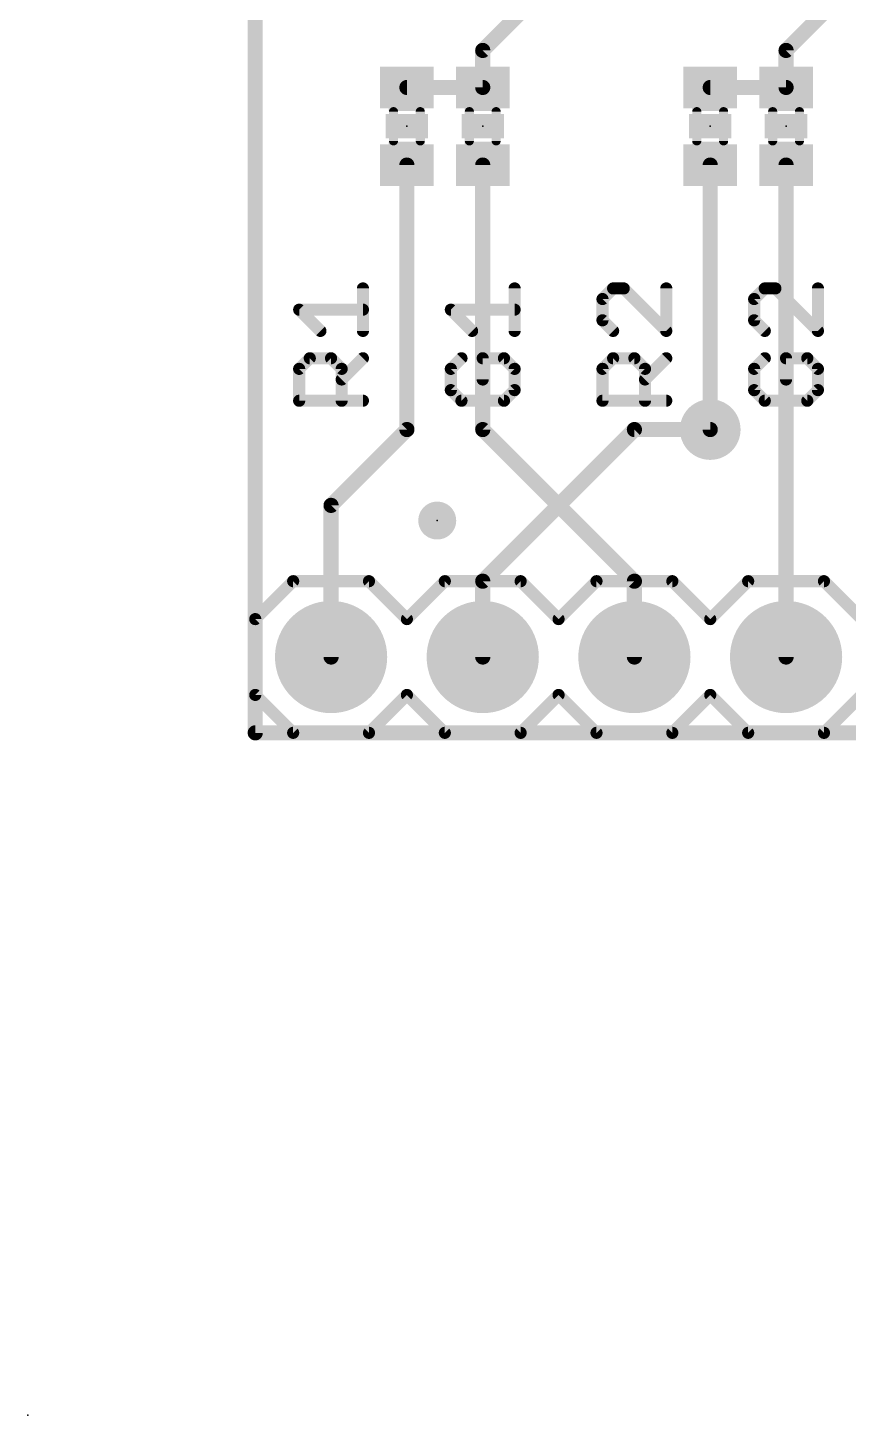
# Model space of a CAD drawing. Extents: x -10.1 to 20.4, y -11.4 to 45.8.
# Drawn here: x -3.81 to 9.93, y -11.43 to 11.81 of the extents above; entities that cross this region are included whole.
import ezdxf

# ---------------------------------------------------------------- set-up
doc = ezdxf.new("R2010")
doc.units = 0
for name, color, linetype in [('1', 12, 'CONTINUOUS'), ('16', 132, 'CONTINUOUS'), ('17', 110, 'CONTINUOUS'), ('18', 110, 'CONTINUOUS'), ('20', 53, 'CONTINUOUS'), ('21', 41, 'CONTINUOUS'), ('23', 53, 'CONTINUOUS'), ('51', 53, 'CONTINUOUS')]:
    doc.layers.add(name, color=color, linetype=linetype)

# ---------------------------------------------------------------- blocks, each defined once
blk = doc.blocks.new('RECT')
blk.add_solid([(-0.5, -0.5), (0.5, -0.5), (-0.5, 0.5), (0.5, 0.5)])
blk = doc.blocks.new('ROUNDP')
at = {"const_width": 0.5}
blk.add_lwpolyline([(0, -0.25, 1), (0, 0.25, 1), (0, -0.25)], format="xyb", dxfattribs=at)
blk = doc.blocks.new('PIE')
at = {"const_width": 0.5}
blk.add_lwpolyline([(0, -0.25, 1), (0, 0.25, 1), (0, -0.25)], format="xyb", dxfattribs=at)
blk = doc.blocks.new('ROUNDV')
at = {"const_width": 0.5}
blk.add_lwpolyline([(0, -0.25, 1), (0, 0.25, 1), (0, -0.25)], format="xyb", dxfattribs=at)

msp = doc.modelspace()

# ---------------------------------------------------------------- linework, layer by layer
at = {"layer": '1'}
for points, const_width in [([(0, 0), (0, 45.72)], 0.2032), ([(8.89, 11.43), (11.938, 14.478)], 0.254), ([(3.81, 11.43), (5.08, 12.7)], 0.254), ([(3.81, 10.81), (3.81, 11.43)], 0.254), ([(8.89, 10.81), (8.89, 11.43)], 0.254), ([(3.81, 10.81), (2.54, 10.81)], 0.254), ([(7.62, 10.81), (8.89, 10.81)], 0.254), ([(2.54, 5.08), (2.54, 9.51)], 0.254), ([(3.81, 5.08), (3.81, 9.51)], 0.254), ([(7.62, 5.08), (7.62, 9.51)], 0.254), ([(8.89, 9.51), (8.89, 1.27)], 0.254), ([(1.27, 3.81), (2.54, 5.08)], 0.254), ([(6.35, 2.54), (3.81, 5.08)], 0.254), ([(1.27, 1.27), (1.27, 3.81)], 0.254), ([(6.35, 1.27), (6.35, 2.54)], 0.254), ([(20.32, 0), (0, 0)], 0.2032)]:
    msp.add_lwpolyline(points, dxfattribs=dict(at, const_width=const_width))
for points, const_width in [([(3.8735, 11.43, 1), (3.7465, 11.43)], 0.127), ([(3.7651, 11.4749, 1), (3.8549, 11.3851)], 0.127), ([(8.9535, 11.43, 1), (8.8265, 11.43)], 0.127), ([(8.8451, 11.4749, 1), (8.9349, 11.3851)], 0.127), ([(2.54, 10.8735, 1), (2.54, 10.7465)], 0.127), ([(3.81, 10.7465, 1), (3.81, 10.8735)], 0.127), ([(7.62, 10.8735, 1), (7.62, 10.7465)], 0.127), ([(8.89, 10.7465, 1), (8.89, 10.8735)], 0.127), ([(3.7465, 10.81, 1), (3.8735, 10.81)], 0.127), ([(8.8265, 10.81, 1), (8.9535, 10.81)], 0.127), ([(2.6035, 9.51, 1), (2.4765, 9.51)], 0.127), ([(3.8735, 9.51, 1), (3.7465, 9.51)], 0.127), ([(7.6835, 9.51, 1), (7.5565, 9.51)], 0.127), ([(8.9535, 9.51, 1), (8.8265, 9.51)], 0.127), ([(2.4765, 5.08, 1), (2.6035, 5.08)], 0.127), ([(2.5849, 5.0351, 1), (2.4951, 5.1249)], 0.127), ([(3.8549, 5.1249, 1), (3.7651, 5.0351)], 0.127), ([(3.7465, 5.08, 1), (3.8735, 5.08)], 0.127), ([(7.5565, 5.08, 1), (7.6835, 5.08)], 0.127), ([(1.3335, 3.81, 1), (1.2065, 3.81)], 0.127), ([(1.2251, 3.8549, 1), (1.3149, 3.7651)], 0.127), ([(6.4135, 2.54, 1), (6.2865, 2.54)], 0.127), ([(6.3051, 2.4951, 1), (6.3949, 2.5849)], 0.127), ([(1.2065, 1.27, 1), (1.3335, 1.27)], 0.127), ([(6.2865, 1.27, 1), (6.4135, 1.27)], 0.127), ([(8.8265, 1.27, 1), (8.9535, 1.27)], 0.127), ([(0, 0.0508, 1), (0, -0.0508)], 0.1016), ([(-0.0508, 0, 1), (0.0508, 0)], 0.1016)]:
    msp.add_lwpolyline(points, format="xyb", dxfattribs=dict(at, const_width=const_width))
at = {"layer": '16'}
for points, const_width in [([(0, 0), (0, 45.72)], 0.2032), ([(3.81, 2.54), (6.35, 5.08)], 0.254), ([(6.35, 5.08), (7.62, 5.08)], 0.254), ([(3.81, 1.27), (3.81, 2.54)], 0.254), ([(20.32, 0), (0, 0)], 0.2032)]:
    msp.add_lwpolyline(points, dxfattribs=dict(at, const_width=const_width))
for points, const_width in [([(6.35, 5.1435, 1), (6.35, 5.0165)], 0.127), ([(6.3949, 5.0351, 1), (6.3051, 5.1249)], 0.127), ([(7.62, 5.0165, 1), (7.62, 5.1435)], 0.127), ([(3.8735, 2.54, 1), (3.7465, 2.54)], 0.127), ([(3.7651, 2.5849, 1), (3.8549, 2.4951)], 0.127), ([(3.7465, 1.27, 1), (3.8735, 1.27)], 0.127), ([(0, 0.0508, 1), (0, -0.0508)], 0.1016), ([(-0.0508, 0, 1), (0.0508, 0)], 0.1016)]:
    msp.add_lwpolyline(points, format="xyb", dxfattribs=dict(at, const_width=const_width))
at = {"layer": '20', "const_width": 0.254}
for points in [[(0, 45.72), (0, 0)], [(0, 0), (20.3, 0)]]:
    msp.add_lwpolyline(points, dxfattribs=at)
at = {"layer": '20', "const_width": 0.127}
for points in [[(0, 0.0635, 1), (0, -0.0635)], [(-0.0635, 0, 1), (0.0635, 0)]]:
    msp.add_lwpolyline(points, format="xyb", dxfattribs=at)
at = {"layer": '21', "const_width": 0.2032}
for points in [[(1.8034, 6.732), (1.8034, 7.4438)], [(4.3434, 6.732), (4.3434, 7.4438)], [(5.9936, 7.4438), (5.8157, 7.2659)], [(6.1716, 7.4438), (5.9936, 7.4438)], [(6.8834, 6.732), (6.1716, 7.4438)], [(6.8834, 7.4438), (6.8834, 6.732)], [(8.5336, 7.4438), (8.3557, 7.2659)], [(8.7116, 7.4438), (8.5336, 7.4438)], [(9.4234, 6.732), (8.7116, 7.4438)], [(9.4234, 7.4438), (9.4234, 6.732)], [(5.8157, 7.2659), (5.8157, 6.9099)], [(8.3557, 7.2659), (8.3557, 6.9099)], [(1.0916, 6.732), (0.7357, 7.0879)], [(0.7357, 7.0879), (1.8034, 7.0879)], [(3.6316, 6.732), (3.2757, 7.0879)], [(3.2757, 7.0879), (4.3434, 7.0879)], [(5.8157, 6.9099), (5.9936, 6.732)], [(8.3557, 6.9099), (8.5336, 6.732)], [(0.7357, 6.0965), (0.9136, 6.2744)], [(0.9136, 6.2744), (1.2695, 6.2744)], [(1.2695, 6.2744), (1.4475, 6.0965)], [(1.4475, 5.9185), (1.8034, 6.2744)], [(3.4536, 6.2744), (3.2757, 6.0965)], [(4.1654, 6.2744), (3.8095, 6.2744)], [(3.8095, 6.2744), (3.8095, 5.9185)], [(4.3434, 6.0965), (4.1654, 6.2744)], [(5.8157, 6.0965), (5.9936, 6.2744)], [(5.9936, 6.2744), (6.3495, 6.2744)], [(6.3495, 6.2744), (6.5275, 6.0965)], [(6.5275, 5.9185), (6.8834, 6.2744)], [(8.5336, 6.2744), (8.3557, 6.0965)], [(9.2454, 6.2744), (8.8895, 6.2744)], [(8.8895, 6.2744), (8.8895, 5.9185)], [(9.4234, 6.0965), (9.2454, 6.2744)], [(0.7357, 5.5626), (0.7357, 6.0965)], [(1.4475, 6.0965), (1.4475, 5.5626)], [(3.2757, 6.0965), (3.2757, 5.7406)], [(4.3434, 5.7406), (4.3434, 6.0965)], [(5.8157, 5.5626), (5.8157, 6.0965)], [(6.5275, 6.0965), (6.5275, 5.5626)], [(8.3557, 6.0965), (8.3557, 5.7406)], [(9.4234, 5.7406), (9.4234, 6.0965)], [(3.2757, 5.7406), (3.4536, 5.5626)], [(4.1654, 5.5626), (4.3434, 5.7406)], [(8.3557, 5.7406), (8.5336, 5.5626)], [(9.2454, 5.5626), (9.4234, 5.7406)], [(1.8034, 5.5626), (0.7357, 5.5626)], [(3.4536, 5.5626), (4.1654, 5.5626)], [(6.8834, 5.5626), (5.8157, 5.5626)], [(8.5336, 5.5626), (9.2454, 5.5626)], [(0, 1.905), (0.635, 2.54)], [(0.635, 2.54), (1.905, 2.54)], [(2.54, 1.905), (1.905, 2.54)], [(2.54, 1.905), (3.175, 2.54)], [(3.175, 2.54), (4.445, 2.54)], [(5.08, 1.905), (4.445, 2.54)], [(5.08, 1.905), (5.715, 2.54)], [(5.715, 2.54), (6.985, 2.54)], [(6.985, 2.54), (7.62, 1.905)], [(7.62, 1.905), (8.255, 2.54)], [(8.255, 2.54), (9.525, 2.54)], [(9.525, 2.54), (10.16, 1.905)], [(0, 0.635), (0, 1.905)], [(0.635, 0), (0, 0.635)], [(1.905, 0), (2.54, 0.635)], [(3.175, 0), (2.54, 0.635)], [(4.445, 0), (5.08, 0.635)], [(5.715, 0), (5.08, 0.635)], [(7.62, 0.635), (6.985, 0)], [(8.255, 0), (7.62, 0.635)], [(10.16, 0.635), (9.525, 0)], [(1.905, 0), (0.635, 0)], [(4.445, 0), (3.175, 0)], [(6.985, 0), (5.715, 0)], [(9.525, 0), (8.255, 0)]]:
    msp.add_lwpolyline(points, dxfattribs=at)
at = {"layer": '21', "const_width": 0.1016}
for points in [[(1.8542, 7.4438, 1), (1.7526, 7.4438)], [(4.3942, 7.4438, 1), (4.2926, 7.4438)], [(5.9936, 7.4946, 1), (5.9936, 7.393)], [(6.0296, 7.4079, 1), (5.9577, 7.4797)], [(6.2075, 7.4797, 1), (6.1357, 7.4079)], [(6.1716, 7.393, 1), (6.1716, 7.4946)], [(6.9342, 7.4438, 1), (6.8326, 7.4438)], [(8.5336, 7.4946, 1), (8.5336, 7.393)], [(8.5696, 7.4079, 1), (8.4977, 7.4797)], [(8.7475, 7.4797, 1), (8.6757, 7.4079)], [(8.7116, 7.393, 1), (8.7116, 7.4946)], [(9.4742, 7.4438, 1), (9.3726, 7.4438)], [(5.8665, 7.2659, 1), (5.7649, 7.2659)], [(5.7798, 7.3018, 1), (5.8516, 7.2299)], [(8.4065, 7.2659, 1), (8.3049, 7.2659)], [(8.3198, 7.3018, 1), (8.3916, 7.2299)], [(0.7716, 7.1238, 1), (0.6998, 7.052)], [(0.7357, 7.1387, 1), (0.7357, 7.0371)], [(1.8034, 7.0371, 1), (1.8034, 7.1387)], [(3.3116, 7.1238, 1), (3.2398, 7.052)], [(3.2757, 7.1387, 1), (3.2757, 7.0371)], [(4.3434, 7.0371, 1), (4.3434, 7.1387)], [(5.8516, 6.9459, 1), (5.7798, 6.874)], [(8.3916, 6.9459, 1), (8.3198, 6.874)], [(1.0557, 6.6961, 1), (1.1275, 6.7679)], [(1.7526, 6.732, 1), (1.8542, 6.732)], [(3.5957, 6.6961, 1), (3.6675, 6.7679)], [(4.2926, 6.732, 1), (4.3942, 6.732)], [(5.7649, 6.9099, 1), (5.8665, 6.9099)], [(5.9577, 6.6961, 1), (6.0296, 6.7679)], [(6.8326, 6.732, 1), (6.9342, 6.732)], [(6.8475, 6.6961, 1), (6.9193, 6.7679)], [(8.3049, 6.9099, 1), (8.4065, 6.9099)], [(8.4977, 6.6961, 1), (8.5696, 6.7679)], [(9.3726, 6.732, 1), (9.4742, 6.732)], [(9.3875, 6.6961, 1), (9.4593, 6.7679)], [(0.9136, 6.3252, 1), (0.9136, 6.2236)], [(0.9496, 6.2385, 1), (0.8777, 6.3103)], [(1.3055, 6.3103, 1), (1.2336, 6.2385)], [(1.2695, 6.2236, 1), (1.2695, 6.3252)], [(1.8393, 6.2385, 1), (1.7675, 6.3103)], [(3.4896, 6.2385, 1), (3.4177, 6.3103)], [(3.8095, 6.3252, 1), (3.8095, 6.2236)], [(3.8603, 6.2744, 1), (3.7587, 6.2744)], [(4.2014, 6.3103, 1), (4.1295, 6.2385)], [(4.1654, 6.2236, 1), (4.1654, 6.3252)], [(5.9936, 6.3252, 1), (5.9936, 6.2236)], [(6.0296, 6.2385, 1), (5.9577, 6.3103)], [(6.3855, 6.3103, 1), (6.3136, 6.2385)], [(6.3495, 6.2236, 1), (6.3495, 6.3252)], [(6.9193, 6.2385, 1), (6.8475, 6.3103)], [(8.5696, 6.2385, 1), (8.4977, 6.3103)], [(8.8895, 6.3252, 1), (8.8895, 6.2236)], [(8.9403, 6.2744, 1), (8.8387, 6.2744)], [(9.2814, 6.3103, 1), (9.2095, 6.2385)], [(9.2454, 6.2236, 1), (9.2454, 6.3252)], [(0.7865, 6.0965, 1), (0.6849, 6.0965)], [(0.6998, 6.1324, 1), (0.7716, 6.0605)], [(1.4983, 6.0965, 1), (1.3967, 6.0965)], [(1.4116, 6.0605, 1), (1.4834, 6.1324)], [(3.3265, 6.0965, 1), (3.2249, 6.0965)], [(3.2398, 6.1324, 1), (3.3116, 6.0605)], [(4.3942, 6.0965, 1), (4.2926, 6.0965)], [(4.3075, 6.0605, 1), (4.3793, 6.1324)], [(5.8665, 6.0965, 1), (5.7649, 6.0965)], [(5.7798, 6.1324, 1), (5.8516, 6.0605)], [(6.5783, 6.0965, 1), (6.4767, 6.0965)], [(6.4916, 6.0605, 1), (6.5634, 6.1324)], [(8.4065, 6.0965, 1), (8.3049, 6.0965)], [(8.3198, 6.1324, 1), (8.3916, 6.0605)], [(9.4742, 6.0965, 1), (9.3726, 6.0965)], [(9.3875, 6.0605, 1), (9.4593, 6.1324)], [(1.4116, 5.9544, 1), (1.4834, 5.8826)], [(3.3116, 5.7765, 1), (3.2398, 5.7046)], [(3.7587, 5.9185, 1), (3.8603, 5.9185)], [(4.3793, 5.7046, 1), (4.3075, 5.7765)], [(6.4916, 5.9544, 1), (6.5634, 5.8826)], [(8.3916, 5.7765, 1), (8.3198, 5.7046)], [(8.8387, 5.9185, 1), (8.9403, 5.9185)], [(9.4593, 5.7046, 1), (9.3875, 5.7765)], [(0.7357, 5.6134, 1), (0.7357, 5.5118)], [(0.6849, 5.5626, 1), (0.7865, 5.5626)], [(1.3967, 5.5626, 1), (1.4983, 5.5626)], [(1.8034, 5.5118, 1), (1.8034, 5.6134)], [(3.2249, 5.7406, 1), (3.3265, 5.7406)], [(3.4536, 5.6134, 1), (3.4536, 5.5118)], [(3.4177, 5.5267, 1), (3.4896, 5.5985)], [(4.1295, 5.5985, 1), (4.2014, 5.5267)], [(4.1654, 5.5118, 1), (4.1654, 5.6134)], [(4.2926, 5.7406, 1), (4.3942, 5.7406)], [(5.8157, 5.6134, 1), (5.8157, 5.5118)], [(5.7649, 5.5626, 1), (5.8665, 5.5626)], [(6.4767, 5.5626, 1), (6.5783, 5.5626)], [(6.8834, 5.5118, 1), (6.8834, 5.6134)], [(8.3049, 5.7406, 1), (8.4065, 5.7406)], [(8.5336, 5.6134, 1), (8.5336, 5.5118)], [(8.4977, 5.5267, 1), (8.5696, 5.5985)], [(9.2095, 5.5985, 1), (9.2814, 5.5267)], [(9.2454, 5.5118, 1), (9.2454, 5.6134)], [(9.3726, 5.7406, 1), (9.4742, 5.7406)], [(0.635, 2.5908, 1), (0.635, 2.4892)], [(0.6709, 2.5041, 1), (0.5991, 2.5759)], [(1.9409, 2.5759, 1), (1.8691, 2.5041)], [(1.905, 2.4892, 1), (1.905, 2.5908)], [(3.175, 2.5908, 1), (3.175, 2.4892)], [(3.2109, 2.5041, 1), (3.1391, 2.5759)], [(4.4809, 2.5759, 1), (4.4091, 2.5041)], [(4.445, 2.4892, 1), (4.445, 2.5908)], [(5.715, 2.5908, 1), (5.715, 2.4892)], [(5.7509, 2.5041, 1), (5.6791, 2.5759)], [(7.0209, 2.5759, 1), (6.9491, 2.5041)], [(6.985, 2.4892, 1), (6.985, 2.5908)], [(8.255, 2.5908, 1), (8.255, 2.4892)], [(8.2909, 2.5041, 1), (8.2191, 2.5759)], [(9.5609, 2.5759, 1), (9.4891, 2.5041)], [(9.525, 2.4892, 1), (9.525, 2.5908)], [(0.0508, 1.905, 1), (-0.0508, 1.905)], [(-0.0359, 1.9409, 1), (0.0359, 1.8691)], [(2.5041, 1.9409, 1), (2.5759, 1.8691)], [(2.5041, 1.8691, 1), (2.5759, 1.9409)], [(5.0441, 1.9409, 1), (5.1159, 1.8691)], [(5.0441, 1.8691, 1), (5.1159, 1.9409)], [(7.5841, 1.9409, 1), (7.6559, 1.8691)], [(7.5841, 1.8691, 1), (7.6559, 1.9409)], [(0.0359, 0.6709, 1), (-0.0359, 0.5991)], [(2.5759, 0.6709, 1), (2.5041, 0.5991)], [(2.5759, 0.5991, 1), (2.5041, 0.6709)], [(5.1159, 0.6709, 1), (5.0441, 0.5991)], [(5.1159, 0.5991, 1), (5.0441, 0.6709)], [(7.6559, 0.6709, 1), (7.5841, 0.5991)], [(7.6559, 0.5991, 1), (7.5841, 0.6709)], [(-0.0508, 0.635, 1), (0.0508, 0.635)], [(0.635, 0.0508, 1), (0.635, -0.0508)], [(0.5991, -0.0359, 1), (0.6709, 0.0359)], [(1.8691, 0.0359, 1), (1.9409, -0.0359)], [(1.905, -0.0508, 1), (1.905, 0.0508)], [(3.175, 0.0508, 1), (3.175, -0.0508)], [(3.1391, -0.0359, 1), (3.2109, 0.0359)], [(4.4091, 0.0359, 1), (4.4809, -0.0359)], [(4.445, -0.0508, 1), (4.445, 0.0508)], [(5.715, 0.0508, 1), (5.715, -0.0508)], [(5.6791, -0.0359, 1), (5.7509, 0.0359)], [(6.9491, 0.0359, 1), (7.0209, -0.0359)], [(6.985, -0.0508, 1), (6.985, 0.0508)], [(8.255, 0.0508, 1), (8.255, -0.0508)], [(8.2191, -0.0359, 1), (8.2909, 0.0359)], [(9.4891, 0.0359, 1), (9.5609, -0.0359)], [(9.525, -0.0508, 1), (9.525, 0.0508)]]:
    msp.add_lwpolyline(points, format="xyb", dxfattribs=at)
at = {"layer": '23'}
for p in [(2.54, 10.16), (3.81, 10.16), (7.62, 10.16), (8.89, 10.16), (3.048, 3.556), (-3.81, -11.43)]:
    msp.add_point(p, dxfattribs=at)
at = {"layer": '51', "const_width": 0.1524}
for points in [[(2.316, 9.915), (2.316, 10.405)], [(2.764, 10.405), (2.764, 9.915)], [(3.586, 9.915), (3.586, 10.405)], [(4.034, 10.405), (4.034, 9.915)], [(7.396, 9.915), (7.396, 10.405)], [(7.844, 10.405), (7.844, 9.915)], [(8.666, 9.915), (8.666, 10.405)], [(9.114, 10.405), (9.114, 9.915)]]:
    msp.add_lwpolyline(points, dxfattribs=at)
at = {"layer": '51', "const_width": 0.0762}
for points in [[(2.3541, 10.405, 1), (2.2779, 10.405)], [(2.8021, 10.405, 1), (2.7259, 10.405)], [(3.6241, 10.405, 1), (3.5479, 10.405)], [(4.0721, 10.405, 1), (3.9959, 10.405)], [(7.4341, 10.405, 1), (7.3579, 10.405)], [(7.8821, 10.405, 1), (7.8059, 10.405)], [(8.7041, 10.405, 1), (8.6279, 10.405)], [(9.1521, 10.405, 1), (9.0759, 10.405)], [(2.2779, 9.915, 1), (2.3541, 9.915)], [(2.7259, 9.915, 1), (2.8021, 9.915)], [(3.5479, 9.915, 1), (3.6241, 9.915)], [(3.9959, 9.915, 1), (4.0721, 9.915)], [(7.3579, 9.915, 1), (7.4341, 9.915)], [(7.8059, 9.915, 1), (7.8821, 9.915)], [(8.6279, 9.915, 1), (8.7041, 9.915)], [(9.0759, 9.915, 1), (9.1521, 9.915)]]:
    msp.add_lwpolyline(points, format="xyb", dxfattribs=at)

# ---------------------------------------------------------------- block references
at = {"layer": '1', "xscale": 0.7, "yscale": 0.9, "rotation": 270}
for p in [(2.54, 10.81), (3.81, 10.81), (7.62, 10.81), (8.89, 10.81), (2.54, 9.51), (3.81, 9.51), (7.62, 9.51), (8.89, 9.51)]:
    msp.add_blockref('RECT', p, dxfattribs=at)
at = {"layer": '1', "xscale": 0.635, "yscale": 0.635}
msp.add_blockref('PIE', (3.048, 3.556), dxfattribs=at)
at = {"layer": '17', "xscale": 1.8796, "yscale": 1.8796, "rotation": 270}
for p in [(1.27, 1.27), (1.27, 1.27), (3.81, 1.27), (3.81, 1.27), (6.35, 1.27), (6.35, 1.27), (8.89, 1.27), (8.89, 1.27)]:
    msp.add_blockref('ROUNDP', p, dxfattribs=at)
at = {"layer": '18', "xscale": 1.016, "yscale": 1.016}
msp.add_blockref('ROUNDV', (7.62, 5.08), dxfattribs=at)
msp.add_blockref('ROUNDV', (7.62, 5.08), dxfattribs=at)
at = {"layer": '21', "xscale": 0.4064, "yscale": 0.7112, "rotation": 270}
for p in [(2.54, 10.16), (3.81, 10.16), (7.62, 10.16), (8.89, 10.16)]:
    msp.add_blockref('RECT', p, dxfattribs=at)
at = {"layer": '51'}
for p, xscale, yscale, rotation in [((2.5352, 10.564), 0.3, 0.5999, 270), ((3.8052, 10.564), 0.3, 0.5999, 270), ((7.6152, 10.564), 0.3, 0.5999, 270), ((8.8852, 10.564), 0.3, 0.5999, 270), ((2.5352, 9.7512), 0.3, 0.5999, 270), ((3.8052, 9.7512), 0.3, 0.5999, 270), ((7.6152, 9.7512), 0.3, 0.5999, 270), ((8.8852, 9.7512), 0.3, 0.5999, 270), ((1.27, 1.27), 0.508, 0.508, 180), ((3.81, 1.27), 0.508, 0.508, 180), ((6.35, 1.27), 0.508, 0.508, 180), ((8.89, 1.27), 0.508, 0.508, 180)]:
    msp.add_blockref('RECT', p, dxfattribs=dict(at, xscale=xscale, yscale=yscale, rotation=rotation))

doc.saveas('drawing.dxf')
